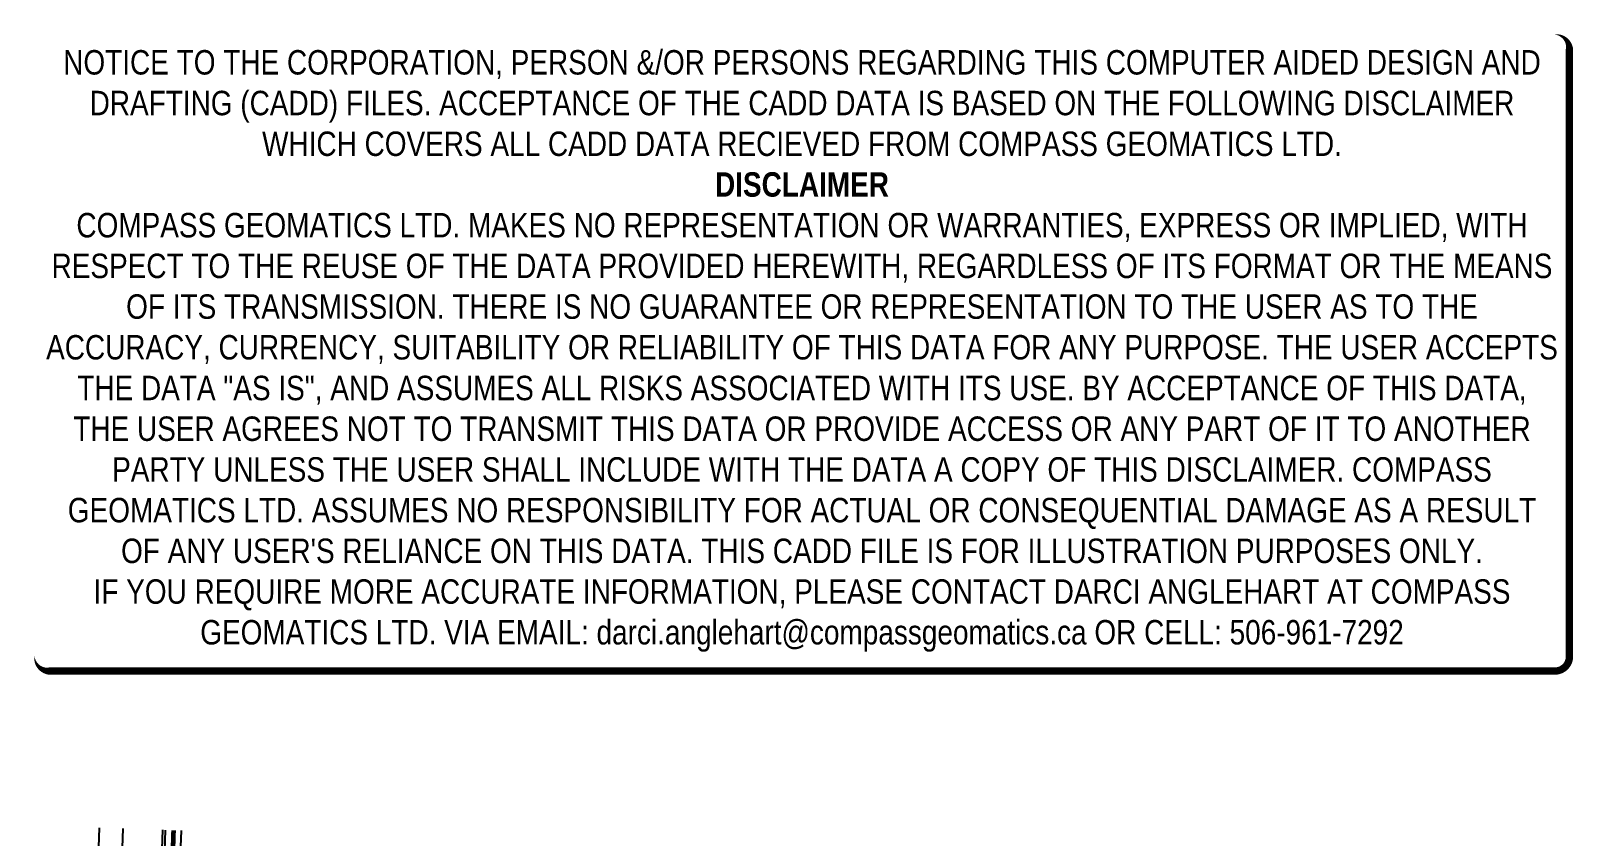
# Model space of a CAD drawing. Extents: x 342350 to 345565, y 6127530 to 6133698.
# Drawn here: x 343500 to 345474, y 6129586 to 6130616 of the extents above; entities that cross this region are included whole.
import ezdxf

# ---------------------------------------------------------------- set-up
doc = ezdxf.new("R2010")
doc.units = 0
doc.header["$LTSCALE"] = 5
for name, color, linetype in [('AS-FENCE', 48, 'foc-FENCE'), ('AS-ROADS', 254, 'Continuous'), ('C-RW', 13, 'Continuous'), ('L-SEC', 7, 'Continuous')]:
    doc.layers.add(name, color=color, linetype=linetype)
doc.layers.add('DISCLAIMER', color=7, linetype='Continuous', plot=False)
doc.styles.add('80', font='ARIALN.TTF', dxfattribs={"height": 10})
doc.styles.add('foc-LtypeFont', font='ARIALN.TTF', dxfattribs={"height": 7.35})
doc.linetypes.add('foc-FENCE', pattern='A,10,-1,["X",foc-LtypeFont,S=0.2,R=0,X=-0.625,Y=-0.75],-1.24', length=12.24)

# ---------------------------------------------------------------- blocks, each defined once
blk = doc.blocks.new('Disclaimer_Legal')
at = {"layer": 'DISCLAIMER', "color": 254, "flags": 128}
blk.add_lwpolyline([(-3612.9, -1104.6, 37.5, 37.5, 0), (4096.1, -1104.6, 37.5, 37.5, 0.414214), (4171.1, -1029.6, 37.5, 37.5, 0), (4171.1, 2078.7, 37.5, 0, 0.414214), (4096.1, 2153.7, 0, 0, 0), (-3612.9, 2153.7, 0, 0, 0.414214), (-3687.9, 2078.7, 0, 0, 0), (-3687.9, -1029.6, 0, 37.5, 0.414214)], format="xyseb", close=True, dxfattribs=at)
at = {"layer": 'DISCLAIMER', "color": 254, "insert": (241.6, 533.9), "char_height": 125, "width": 7717.568, "attachment_point": 5, "style": '80'}
blk.add_mtext('NOTICE TO THE CORPORATION, PERSON &/OR PERSONS REGARDING THIS COMPUTER AIDED DESIGN AND DRAFTING (CADD) FILES. ACCEPTANCE OF THE CADD DATA IS BASED ON THE FOLLOWING DISCLAIMER WHICH COVERS ALL CADD DATA RECIEVED FROM COMPASS GEOMATICS LTD.\\P{\\fArial Narrow|b1|i0|c0|p34;DISCLAIMER}\\PCOMPASS GEOMATICS LTD. MAKES NO REPRESENTATION OR WARRANTIES, EXPRESS OR IMPLIED, WITH RESPECT TO THE REUSE OF THE DATA PROVIDED HEREWITH, REGARDLESS OF ITS FORMAT OR THE MEANS OF ITS TRANSMISSION. THERE IS NO GUARANTEE OR REPRESENTATION TO THE USER AS TO THE ACCURACY, CURRENCY, SUITABILITY OR RELIABILITY OF THIS DATA FOR ANY PURPOSE. THE USER ACCEPTS THE DATA "AS IS", AND ASSUMES ALL RISKS ASSOCIATED WITH ITS USE. BY ACCEPTANCE OF THIS DATA, THE USER AGREES NOT TO TRANSMIT THIS DATA OR PROVIDE ACCESS OR ANY PART OF IT TO ANOTHER PARTY UNLESS THE USER SHALL INCLUDE WITH THE DATA A COPY OF THIS DISCLAIMER. COMPASS GEOMATICS LTD. ASSUMES NO RESPONSIBILITY FOR ACTUAL OR CONSEQUENTIAL DAMAGE AS A RESULT OF ANY USER\'S RELIANCE ON THIS DATA. THIS CADD FILE IS FOR ILLUSTRATION PURPOSES ONLY.\\PIF YOU REQUIRE MORE ACCURATE INFORMATION, PLEASE CONTACT DARCI ANGLEHART AT COMPASS GEOMATICS LTD. VIA EMAIL: darci.anglehart@compassgeomatics.ca OR CELL: 506-961-7292', dxfattribs=at)

msp = doc.modelspace()

# ---------------------------------------------------------------- linework, layer by layer
at = {"layer": 'AS-FENCE', "flags": 128}
msp.add_lwpolyline([(343569.074, 6129499.065), (343665.764, 6129495.494), (343669.146, 6129593.5)], dxfattribs=at)
at = {"layer": 'AS-ROADS', "flags": 128}
msp.add_lwpolyline([(343682.952, 6129593.012, 5.999, 5.999, 0), (343679.418, 6129482.814, 0, 0, 0)], format="xyseb", dxfattribs=at)
at = {"layer": 'C-RW', "flags": 128}
msp.add_lwpolyline([(343617.96, 6129595.31), (343614.547, 6129495.41), (343584.573, 6129496.473), (343587.985, 6129596.37)], dxfattribs=at)
at = {"layer": 'L-SEC'}
for p, q in [((343672.397, 6129593.385), (343668.881, 6129493.484)), ((343692.497, 6129592.675), (343688.981, 6129492.772))]:
    msp.add_line(p, q, dxfattribs=at)

# ---------------------------------------------------------------- block references
at = {"layer": 'DISCLAIMER', "xscale": 0.25, "yscale": 0.25, "zscale": 0.25}
msp.add_blockref('Disclaimer_Legal', (344426.91, 6130072.973), dxfattribs=at)

doc.saveas('drawing.dxf')
